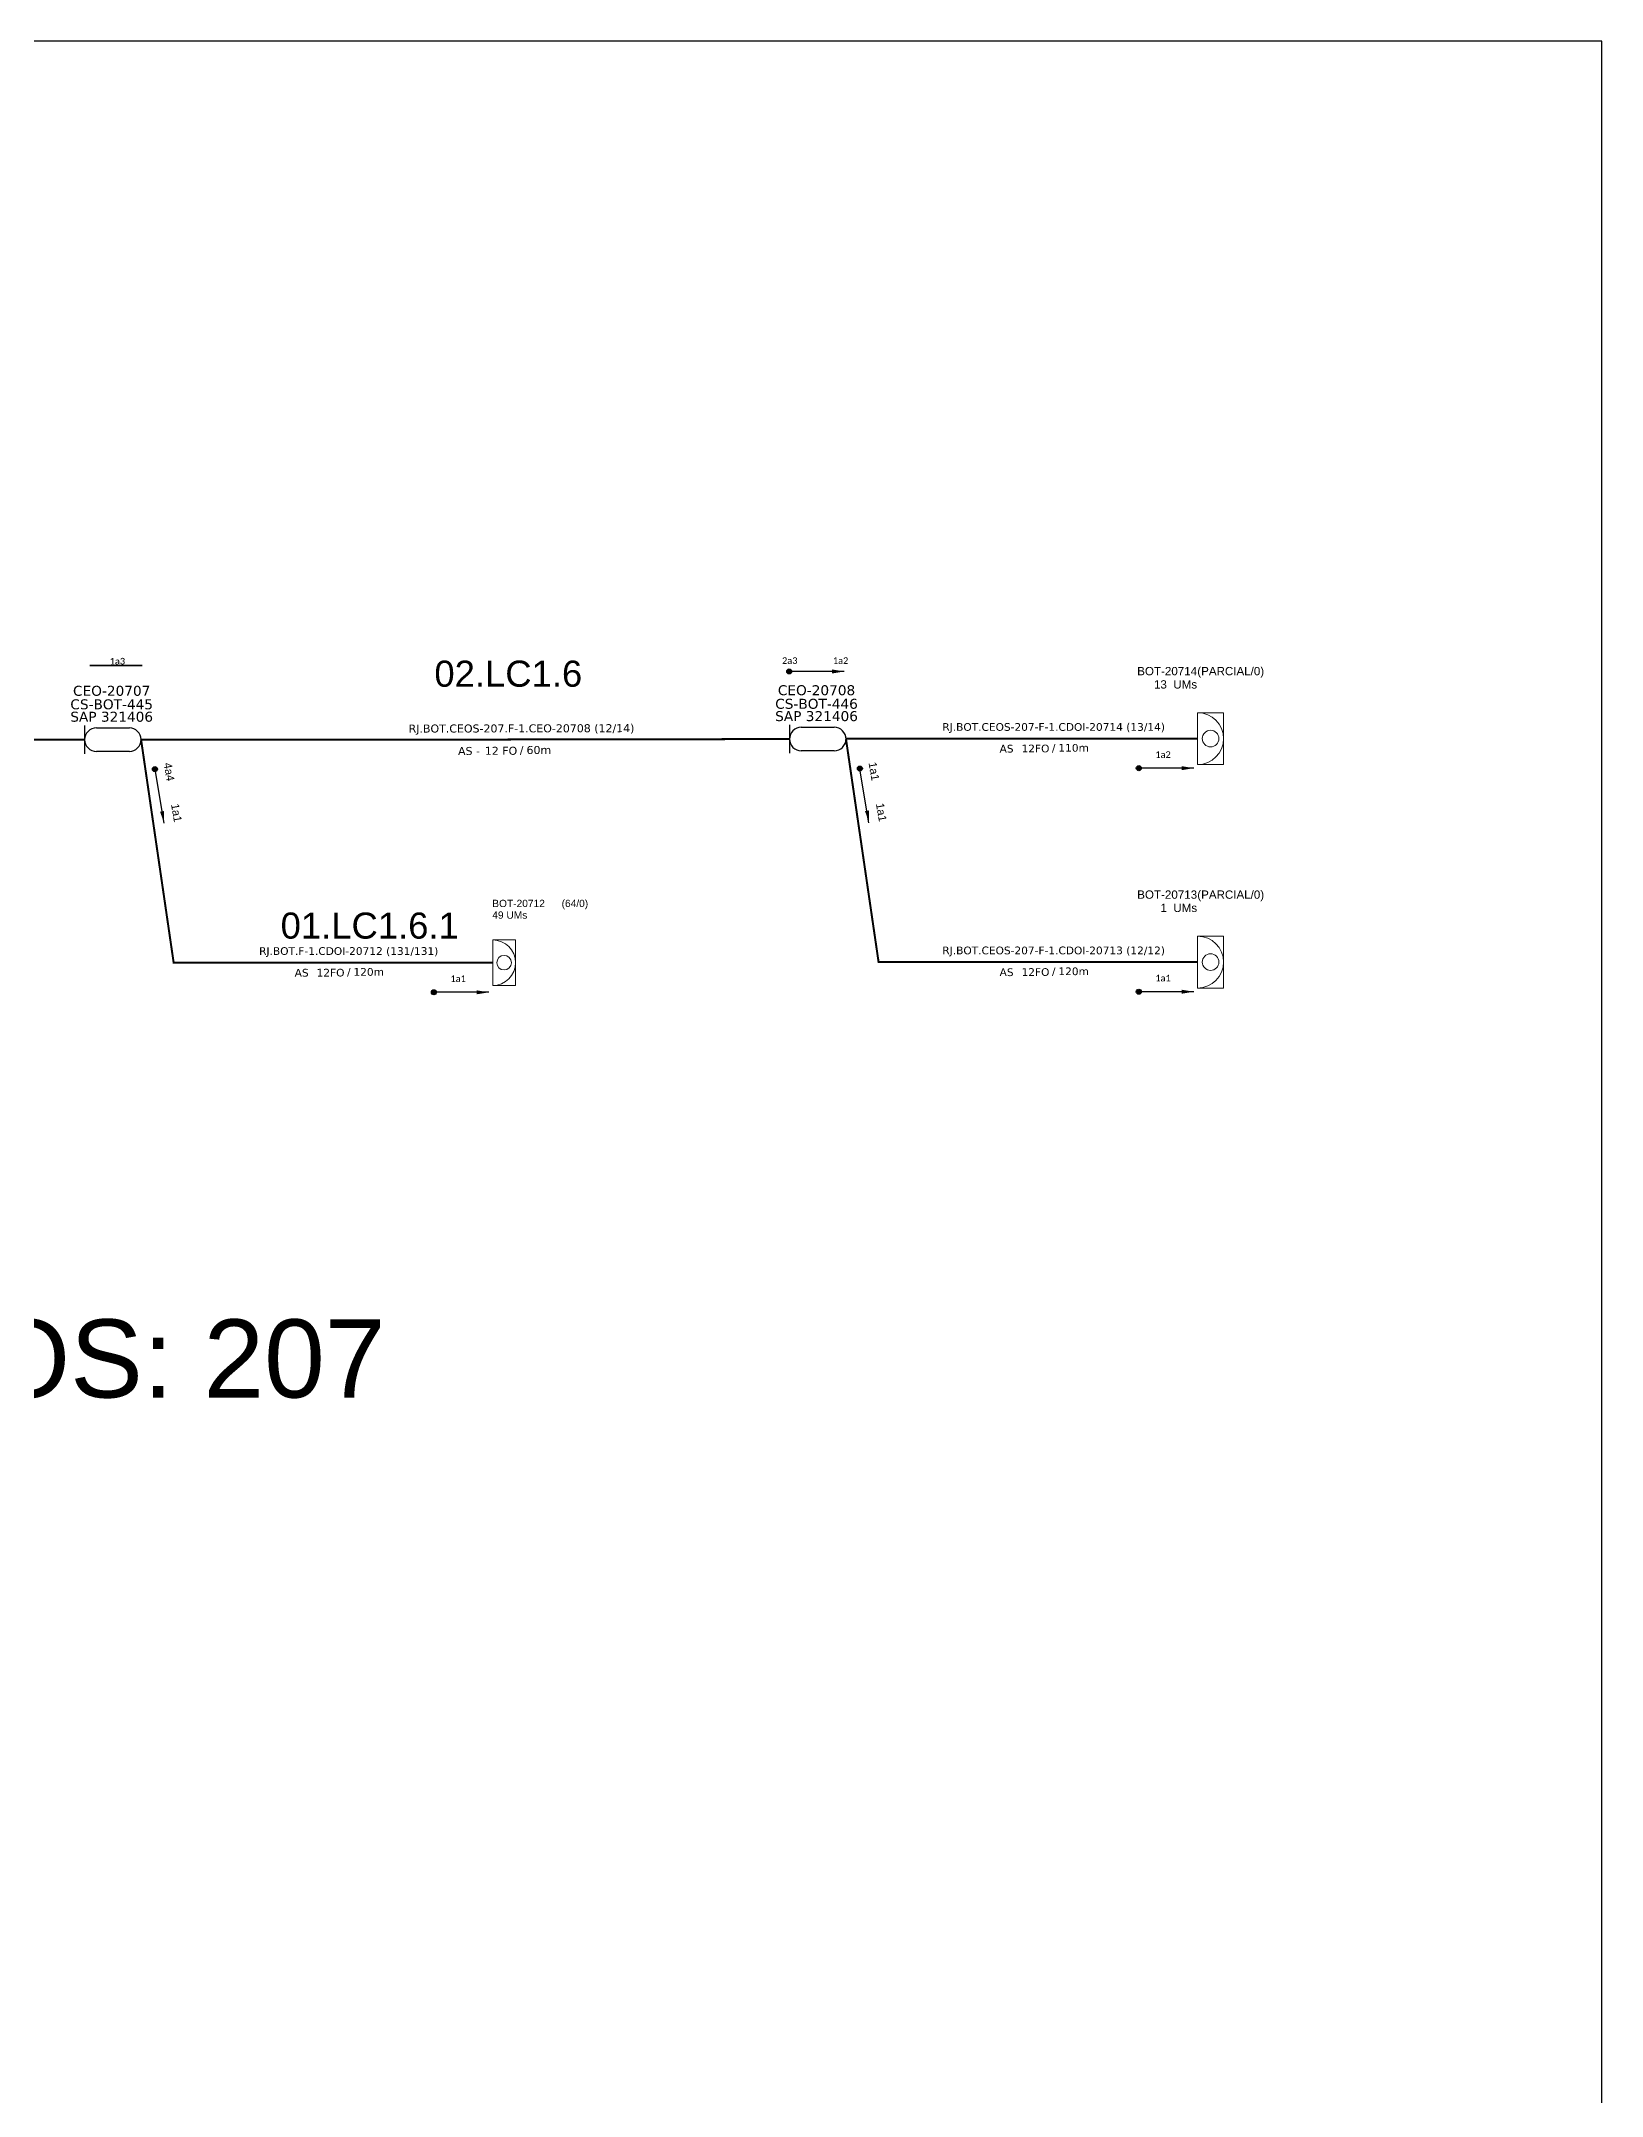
# Model space of a CAD drawing. Header units: inches. Extents: x 21510 to 26976, y 7127 to 12274.
# Drawn here: x 25656 to 25866.3, y 11997.3 to 12274 of the extents above; entities that cross this region are included whole.
import ezdxf
from ezdxf.enums import TextEntityAlignment as Align

# ---------------------------------------------------------------- set-up
doc = ezdxf.new("R2010")
doc.units = ezdxf.units.IN
doc.header["$LTSCALE"] = 0.5
for name, color, linetype, lineweight in [("20.0-LEGENDA DOS CDO'S", 1, 'Continuous', 0), ('20.1-CDO_INTERIOR', 1, 'Continuous', 0), ('40.1-ETIQUETAS', 1, 'Continuous', 20)]:
    doc.layers.add(name, color=color, linetype=linetype, lineweight=lineweight)
for name, color, linetype in [('20.5-CEO', 1, 'Continuous'), ('CAP a instalar', 1, 'Continuous'), ('Seta indicação do cabo', 7, 'Continuous'), ('texto', 255, 'Continuous')]:
    doc.layers.add(name, color=color, linetype=linetype)
doc.styles.add('ARIAL', font='arial.ttf')
doc.styles.add('siredit', font='verdana.ttf')
doc.styles.get("Standard").update_dxf_attribs({"font": 'arial.ttf'})
doc.linetypes.add('FENCELINE1', pattern='A,0.25,-0.1,[133,ltypeshp.shx,S=0.1,R=0,X=-0.1,Y=0],-0.1,1', length=1.45)
doc.dimstyles.new('CC', dxfattribs={"dimtxt": 1, "dimasz": 2, "dimexe": 0.18, "dimexo": 0.0625, "dimgap": 0.09, "dimtad": 0, "dimdec": 0, "dimrnd": 1, "dimzin": 0, "dimdsep": 46, "dimtxsty": 'siredit', "dimblk": 'NONE', "dimcen": 0, "dimse1": 1, "dimse2": 1, "dimsd1": 1, "dimsd2": 1, "dimclrt": 7, "dimadec": 0, "dimazin": 0, "dimtfac": 1, "dimtdec": 0, "dimtofl": 0, "dimtmove": 0, "dimatfit": 3, "dimfxl": 0, "dimtolj": 1, "dimtzin": 0, "dimarcsym": 0})

# ---------------------------------------------------------------- blocks, each defined once
blk = doc.blocks.new('ETIQUETA_RS5F')
at = {"layer": '40.1-ETIQUETAS', "color": 0, "style": 'siredit'}
blk.add_text('/', height=1.5, dxfattribs=at).set_placement((1.55, -1.95), align=Align.MIDDLE_RIGHT)
for tag, p in [('ETIQUETA_R_PRIMARIA', (1.18, 4.1)), ('ETIQUETA_R_SECUNDARIA', (1.18, 2.1)), ('F_ATIVAS/F_MORTAS', (1.11, -4.24))]:
    blk.add_attdef(tag, text='', height=1.5, dxfattribs=at).set_placement(p, align=Align.MIDDLE_CENTER)
for tag, p in [('TIPO_CABO', (-6.62, -2.12)), ('CAP_CABO', (0.37, -2.09))]:
    blk.add_attdef(tag, text='', height=1.5, dxfattribs=at).set_placement(p, align=Align.MIDDLE_RIGHT)
blk.add_attdef('METROS', text='', height=1.5, dxfattribs=at).set_placement((2.11, -1.95), align=Align.MIDDLE_LEFT)
for tag, p in [('FUSÃO_1', (0.82, -8.39)), ('FUSÃO_2', (0.82, -10.6)), ('FUSÃO_3', (0.82, -12.93)), ('FUSÃO_4', (0.82, -15.14)), ('FUSÃO_5', (0.82, -17.16))]:
    blk.add_attdef(tag, text='', height=1.5, dxfattribs=at).set_placement(p, align=Align.CENTER)
blk = doc.blocks.new('_None')
blk = doc.blocks.new('CDOI_INT')
at = {"layer": '20.1-CDO_INTERIOR', "color": 0, "lineweight": 18}
blk.add_lwpolyline([(4.25, -4.25), (4.25, 4.25), (0, 4.25), (0, -4.25)], close=True, dxfattribs=at)
blk.add_circle((2.12, 0), 1.36, dxfattribs=at)
blk.add_arc((0, 0), 4.25, 270, 90, dxfattribs=at)
at = {"layer": "20.0-LEGENDA DOS CDO'S", "color": 0, "style": 'ARIAL'}
for tag, p in [('CDO_N', (-0.08, 10.38)), ('SPLITER_1', (21.18, 10.38)), ('SAP', (-0.08, 6.23)), ('SURVEY', (-0.08, 8.2)), ('SPLITER_2', (21.19, 8.68)), ('1:XX', (5.94, -2.22)), ('UMS', (5.94, -4.24))]:
    blk.add_attdef(tag, p, '', height=1.36, dxfattribs=at)
blk.add_attdef('FIBRAS_UTILIZADAS', text='', height=1.36, dxfattribs=at).set_placement((15.34, 10.38), align=Align.CENTER)
blk = doc.blocks.new('SETA 2')
at = {"layer": 'Seta indicação do cabo'}
h = blk.add_hatch(color=256, dxfattribs=at)
h.dxf.hatch_style = 1
h.paths.add_polyline_path([(348.974, 271.648, 1), (348.848, 271.648, 1)])
blk.add_circle((348.911, 271.648), 0.0626, dxfattribs=at)
blk.add_leader([(350.279, 271.648), (348.974, 271.648)], dimstyle='CC', override={"dimasz": 0.3}, dxfattribs=at)

msp = doc.modelspace()

# ---------------------------------------------------------------- linework, layer by layer
msp.add_lwpolyline([(25027.69, 11679.98), (25866.25, 11679.98), (25866.25, 12273.98), (25027.69, 12273.98), (25027.69, 11679.98)])
at = {"layer": '20.5-CEO', "color": 0}
for p, q in [((25663.44, 12181.51), (25667.88, 12181.51)), ((25758.39, 12181.58), (25762.84, 12181.58)), ((25667.88, 12178.34), (25663.44, 12178.34)), ((25762.84, 12178.41), (25758.39, 12178.41))]:
    msp.add_line(p, q, dxfattribs=at)
for points in [[(25661.85, 12181.83), (25661.85, 12178.01)], [(25756.81, 12181.91), (25756.81, 12178.09)]]:
    msp.add_lwpolyline(points, dxfattribs=at)
for centre, start, end in [((25663.44, 12179.92), 90, 270), ((25667.88, 12179.92), 270, 90), ((25758.39, 12180), 90, 270), ((25762.84, 12180), 270, 90)]:
    msp.add_arc(centre, 1.58, start, end, dxfattribs=at)
at = {"layer": 'CAP a instalar', "color": 0, "ltscale": 30, "const_width": 0.27}
for points in [[(25618.07, 12179.92), (25661.85, 12179.92)], [(25716.83, 12149.89), (25673.85, 12149.89), (25669.46, 12179.92)]]:
    msp.add_lwpolyline(points, dxfattribs=at)
at = {"layer": 'CAP a instalar', "color": 0, "ltscale": 30}
msp.add_lwpolyline([(25669.46, 12179.93, 0.27, 0.27, 0), (25711.85, 12179.93, 0.27, 0.27, 0), (25756.81, 12180, 0.27, 0.27, 0)], format="xyseb", dxfattribs=at)
at = {"layer": 'CAP a instalar', "color": 8, "ltscale": 30, "const_width": 0.27}
for points in [[(25811.79, 12180.06), (25764.42, 12180.06)], [(25811.79, 12149.97), (25768.81, 12149.97), (25764.42, 12180)]]:
    msp.add_lwpolyline(points, dxfattribs=at)

# ---------------------------------------------------------------- block references
at = {"xscale": 5.403247779897036, "yscale": 5.403247779897036, "zscale": 5.403247779897036}
for p in [(23871.53, 10721.32), (23918.61, 10708.3), (23823.65, 10678.12), (23918.61, 10678.2)]:
    msp.add_blockref('SETA 2', p, dxfattribs=at)
at = {"xscale": 5.403247779897036, "yscale": 5.403247779897036, "zscale": 5.403247779897036, "rotation": 279.5330343062151}
for p in [(23911.59, 13792.08), (24006.55, 13792.16)]:
    msp.add_blockref('SETA 2', p, dxfattribs=at)
at = {"layer": "20.0-LEGENDA DOS CDO'S", "color": 0}
ref = msp.add_blockref('ETIQUETA_RS5F', (25719.86, 12179.93), dxfattribs=dict(at, xscale=0.7184021230562313, yscale=0.7184021230562313, zscale=0.7184021230562313, rotation=0.1179917413874841))
ref.add_attrib('ETIQUETA_R_SECUNDARIA', 'RJ.BOT.CEOS-207.F-1.CEO-20708 (12/14)', dxfattribs={"layer": '40.1-ETIQUETAS', "color": 0, "height": 1.0776, "rotation": 0.118, "style": 'siredit'}).set_placement((25720.71, 12181.44), align=Align.MIDDLE_CENTER)
ref.add_attrib('TIPO_CABO', 'AS -', dxfattribs={"layer": '40.1-ETIQUETAS', "color": 0, "height": 1.078, "rotation": 0.118, "style": 'siredit'}).set_placement((25715.11, 12178.4), align=Align.MIDDLE_RIGHT)
ref.add_attrib('CAP_CABO', '12 FO', dxfattribs={"layer": '40.1-ETIQUETAS', "color": 0, "height": 1.078, "rotation": 0.118, "style": 'siredit'}).set_placement((25720.13, 12178.43), align=Align.MIDDLE_RIGHT)
ref.add_attrib('METROS', '60m', dxfattribs={"layer": '40.1-ETIQUETAS', "color": 0, "height": 1.078, "rotation": 0.118, "style": 'siredit'}).set_placement((25721.38, 12178.53), align=Align.MIDDLE_LEFT)
at = {"layer": '20.1-CDO_INTERIOR', "color": 8, "ltscale": 11}
ref = msp.add_blockref('CDOI_INT', (25811.79, 12180.06), dxfattribs=dict(at, xscale=0.8216651555577174, yscale=0.8216651555577174, zscale=0.8216651555577174))
ref.add_attrib('CDO_N', 'BOT-20714', dxfattribs={"layer": "20.0-LEGENDA DOS CDO'S", "color": 8, "height": 1.118, "style": 'ARIAL'}).set_placement((25811.72, 12188.59), align=Align.RIGHT)
ref.add_attrib('FIBRAS_UTILIZADAS', '    (PARCIAL/0)', dxfattribs={"layer": "20.0-LEGENDA DOS CDO'S", "color": 8, "height": 1.1155, "style": 'ARIAL'}).set_placement((25815.38, 12188.59), align=Align.CENTER)
ref.add_attrib('SURVEY', '13  UMs', dxfattribs={"layer": "20.0-LEGENDA DOS CDO'S", "color": 8, "height": 1.118, "style": 'ARIAL'}).set_placement((25811.72, 12186.8), align=Align.RIGHT)
ref = msp.add_blockref('CDOI_INT', (25811.79, 12149.97), dxfattribs=dict(at, xscale=0.8216651555577174, yscale=0.8216651555577174, zscale=0.8216651555577174))
ref.add_attrib('CDO_N', 'BOT-20713', dxfattribs={"layer": "20.0-LEGENDA DOS CDO'S", "color": 8, "height": 1.118, "style": 'ARIAL'}).set_placement((25811.72, 12158.5), align=Align.RIGHT)
ref.add_attrib('FIBRAS_UTILIZADAS', '    (PARCIAL/0)', dxfattribs={"layer": "20.0-LEGENDA DOS CDO'S", "color": 8, "height": 1.1155, "style": 'ARIAL'}).set_placement((25815.38, 12158.5), align=Align.CENTER)
ref.add_attrib('SURVEY', '1  UMs', dxfattribs={"layer": "20.0-LEGENDA DOS CDO'S", "color": 8, "height": 1.118, "style": 'ARIAL'}).set_placement((25811.72, 12156.71), align=Align.RIGHT)
at = {"layer": 'CAP a instalar', "color": 8, "ltscale": 30}
ref = msp.add_blockref('ETIQUETA_RS5F', (25791.57, 12180.18), dxfattribs=dict(at, xscale=0.6923966450780944, yscale=0.6923966450780944, zscale=0.6923966450780944))
ref.add_attrib('ETIQUETA_R_SECUNDARIA', 'RJ.BOT.CEOS-207-F-1.CDOI-20714 (13/14)', dxfattribs={"layer": '40.1-ETIQUETAS', "color": 0, "height": 1.0386, "style": 'siredit'}).set_placement((25792.39, 12181.63), align=Align.MIDDLE_CENTER)
ref.add_attrib('TIPO_CABO', 'AS', dxfattribs={"layer": '40.1-ETIQUETAS', "color": 0, "height": 1.039, "style": 'siredit'}).set_placement((25786.99, 12178.71), align=Align.MIDDLE_RIGHT)
ref.add_attrib('CAP_CABO', '12FO', dxfattribs={"layer": '40.1-ETIQUETAS', "color": 0, "height": 1.039, "style": 'siredit'}).set_placement((25791.82, 12178.73), align=Align.MIDDLE_RIGHT)
ref.add_attrib('METROS', '110m', dxfattribs={"layer": '40.1-ETIQUETAS', "color": 0, "height": 1.039, "style": 'siredit'}).set_placement((25793.03, 12178.82), align=Align.MIDDLE_LEFT)
at = {"layer": 'CAP a instalar', "color": 0, "linetype": 'FENCELINE1', "ltscale": 7}
ref = msp.add_blockref('CDOI_INT', (25716.83, 12149.89), dxfattribs=dict(at, xscale=0.7214936112376422, yscale=0.7214936112376422, zscale=0.7214936112376422))
ref.add_attrib('CDO_N', 'BOT-20712', (25716.77, 12157.38), dxfattribs={"layer": "20.0-LEGENDA DOS CDO'S", "color": 0, "height": 0.981, "style": 'ARIAL'})
ref.add_attrib('FIBRAS_UTILIZADAS', '(64/0)', dxfattribs={"layer": "20.0-LEGENDA DOS CDO'S", "color": 0, "height": 0.981, "style": 'ARIAL'}).set_placement((25727.9, 12157.38), align=Align.CENTER)
ref.add_attrib('SURVEY', '49 UMs', (25716.77, 12155.81), dxfattribs={"layer": "20.0-LEGENDA DOS CDO'S", "color": 0, "height": 0.981, "style": 'ARIAL'})
at = {"layer": 'CAP a instalar', "color": 0, "ltscale": 30}
ref = msp.add_blockref('ETIQUETA_RS5F', (25696.61, 12150), dxfattribs=dict(at, xscale=0.6923966450780944, yscale=0.6923966450780944, zscale=0.6923966450780944))
ref.add_attrib('ETIQUETA_R_SECUNDARIA', 'RJ.BOT.F-1.CDOI-20712 (131/131)', dxfattribs={"layer": '40.1-ETIQUETAS', "color": 0, "height": 1.0386, "style": 'siredit'}).set_placement((25697.43, 12151.46), align=Align.MIDDLE_CENTER)
ref.add_attrib('TIPO_CABO', 'AS', dxfattribs={"layer": '40.1-ETIQUETAS', "color": 0, "height": 1.039, "style": 'siredit'}).set_placement((25692.03, 12148.54), align=Align.MIDDLE_RIGHT)
ref.add_attrib('CAP_CABO', '12FO', dxfattribs={"layer": '40.1-ETIQUETAS', "color": 0, "height": 1.039, "style": 'siredit'}).set_placement((25696.86, 12148.55), align=Align.MIDDLE_RIGHT)
ref.add_attrib('METROS', '120m', dxfattribs={"layer": '40.1-ETIQUETAS', "color": 0, "height": 1.039, "style": 'siredit'}).set_placement((25698.07, 12148.65), align=Align.MIDDLE_LEFT)
at = {"layer": 'CAP a instalar', "color": 8, "ltscale": 30}
ref = msp.add_blockref('ETIQUETA_RS5F', (25791.57, 12150.08), dxfattribs=dict(at, xscale=0.6923966450780944, yscale=0.6923966450780944, zscale=0.6923966450780944))
ref.add_attrib('ETIQUETA_R_SECUNDARIA', 'RJ.BOT.CEOS-207-F-1.CDOI-20713 (12/12)', dxfattribs={"layer": '40.1-ETIQUETAS', "color": 0, "height": 1.0386, "style": 'siredit'}).set_placement((25792.39, 12151.54), align=Align.MIDDLE_CENTER)
ref.add_attrib('TIPO_CABO', 'AS', dxfattribs={"layer": '40.1-ETIQUETAS', "color": 0, "height": 1.039, "style": 'siredit'}).set_placement((25786.99, 12148.61), align=Align.MIDDLE_RIGHT)
ref.add_attrib('CAP_CABO', '12FO', dxfattribs={"layer": '40.1-ETIQUETAS', "color": 0, "height": 1.039, "style": 'siredit'}).set_placement((25791.82, 12148.63), align=Align.MIDDLE_RIGHT)
ref.add_attrib('METROS', '120m', dxfattribs={"layer": '40.1-ETIQUETAS', "color": 0, "height": 1.039, "style": 'siredit'}).set_placement((25793.03, 12148.73), align=Align.MIDDLE_LEFT)

# ---------------------------------------------------------------- texts
for s, insert, char_height, width, attachment_point in [('\\C7;\\fCalibri|b0|i0|c0|p34;1a3', (25666.27, 12190.48), 0.8904, 15.0534, 5), ('\\C7;\\fCalibri|b0|i0|c0|p34;2a3', (25756.84, 12190.56), 0.8904, 15.0534, 5), ('\\C7;\\fCalibri|b0|i0|c0|p34;1a2', (25763.69, 12190.56), 0.8904, 15.0534, 5), ('\\C7;\\fCalibri|b0|i0|c0|p34;1a2', (25807.13, 12177.91), 0.8904, 15.0534, 5), ('\\C7;\\fCalibri|b0|i0|c0|p34;1a1', (25712.17, 12147.74), 0.8904, 15.0534, 5), ('\\C7;\\fCalibri|b0|i0|c0|p34;1a1', (25807.13, 12147.81), 0.8904, 15.0534, 5), ('SPLITER 01 CEOS: 207', (25542.3, 12101.86), 10.5201, 389.3604, 1)]:
    msp.add_mtext(s, dxfattribs=dict(insert=insert, char_height=char_height, width=width, attachment_point=attachment_point))
at = {"char_height": 1.077, "width": 1.7446, "attachment_point": 1, "rotation": 279.7479}
for s, insert in [('4a4', (25673.56, 12176.92)), ('1a1', (25768.51, 12176.99)), ('1a1', (25674.55, 12171.39)), ('1a1', (25769.51, 12171.47))]:
    msp.add_mtext(s, dxfattribs=dict(at, insert=insert))
at = {"layer": '20.5-CEO', "color": 7, "style": 'siredit'}
for s, p in [('CEO-20707', (25665.5, 12187.17)), ('CEO-20708', (25760.45, 12187.25)), ('CS-BOT-445', (25665.5, 12185.35)), ('CS-BOT-446', (25760.45, 12185.42)), ('SAP 321406', (25665.5, 12183.68)), ('SAP 321406', (25760.45, 12183.76))]:
    msp.add_text(s, height=1.342, rotation=360, dxfattribs=at).set_placement(p, align=Align.TOP_CENTER)
at = {"layer": 'texto', "color": 3, "char_height": 3.5121, "width": 25.5996, "attachment_point": 5}
for s, insert in [('\\fArial|b0|i0;02.LC1.6', (25718.93, 12188.78, 1.35)), ('\\fArial|b0|i0;01.LC1.6.1', (25700.26, 12154.86, 1.35))]:
    msp.add_mtext(s, dxfattribs=dict(at, insert=insert))

# ---------------------------------------------------------------- leaders
at = {"layer": 'Seta indicação do cabo'}
for points in [[(25669.62, 12189.89), (25662.56, 12189.89)], [(25662.56, 12189.89), (25669.62, 12189.89)]]:
    msp.add_leader(points, dimstyle='CC', override={"dimasz": 0.3}, dxfattribs=at)

doc.saveas('drawing.dxf')
